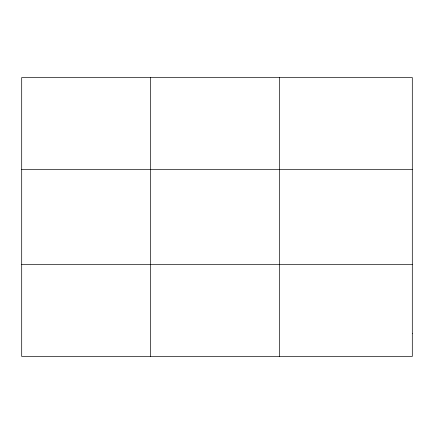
<?xml version="1.0" encoding="UTF-8"?>
<svg xmlns="http://www.w3.org/2000/svg" width="434" height="434" viewBox="0 0 434 434"><rect width="100%" height="100%" fill="white"/><g stroke="black" fill="none" stroke-linecap="round" stroke-linejoin="round"><path stroke-width="0.65" d="M21.7 169.591L412.3 169.591M21.7 264.409L412.3 264.409M279.496 77.561L279.496 356.439M150.598 77.561L150.598 356.439M412.3 333.431L412.3 356.439L21.7 356.439L21.7 77.561L412.3 77.561L412.3 333.431"/></g></svg>
